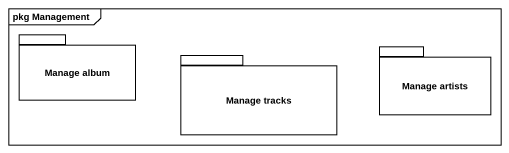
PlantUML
@startuml
mainframe pkg Management
package "Manage album" as Manage_album {
}
package "Manage tracks" as Manage_tracks {
}
package "Manage artists" as Manage_artists {
}
@enduml
